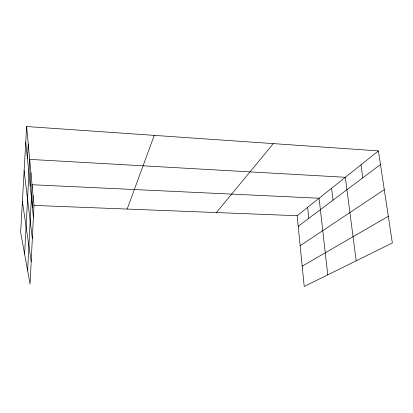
<?xml version="1.0" encoding="UTF-8"?>
<svg xmlns="http://www.w3.org/2000/svg" width="413" height="413" viewBox="0 0 413 413"><rect width="100%" height="100%" fill="white"/><g stroke="black" fill="none" stroke-linecap="round" stroke-linejoin="round"><path stroke-width="0.62" d="M26.628 126.533L33.98 205.426L30.061 284.061L20.65 232.359L26.628 126.533L378.416 150.905L392.35 242.978L304.216 286.467L297.159 215.71L378.416 150.905M32.441 207.785L33.061 195.576M30.232 186.072L30.934 172.727M27.625 270.67L32.049 184.73L319.084 198.225L327.762 274.846M24.61 254.109L29.69 159.382L345.335 177.285L356.182 260.825M27.444 158.69L28.254 143.967M127.158 209.066L154.276 135.376M216.412 212.556L273.329 143.621M298.212 226.293L380.476 164.519M300.148 245.709L384.276 189.639M302.192 266.163L388.313 216.304M33.98 205.426L297.159 215.71M22.395 201.518L31.192 261.424M360.988 164.802L362.805 177.786M331.593 188.251L333.033 200.145M24.124 170.832L32.322 238.678M307.649 207.347L308.816 218.332M25.751 142.067L33.396 217.14"/></g></svg>
